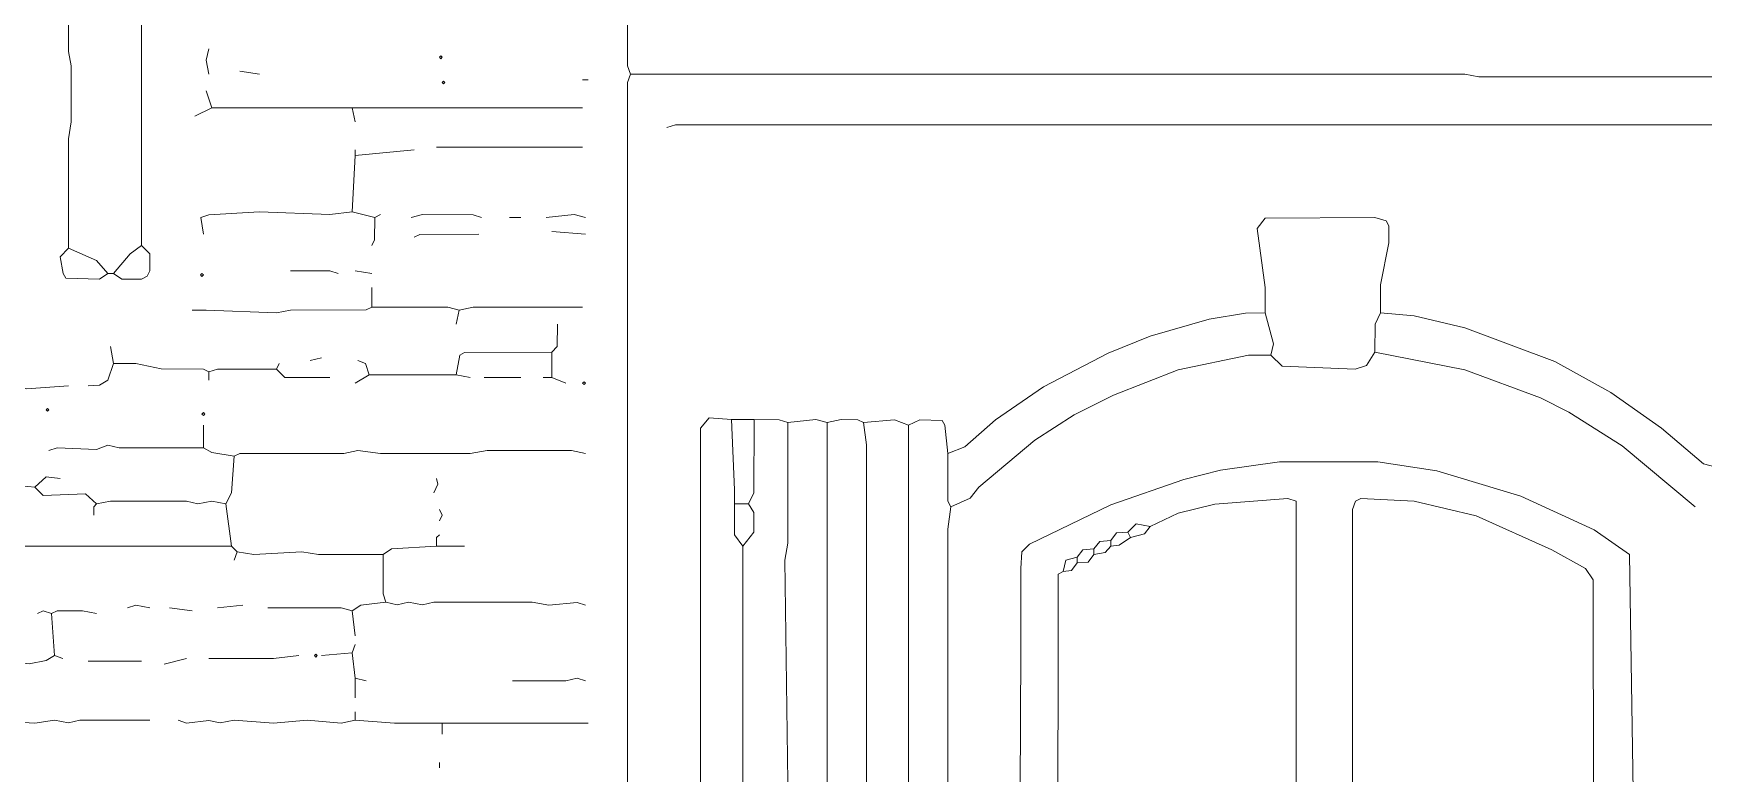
# Model space of a CAD drawing. Header units: millimetres. Extents: x 11 to 20000, y -4 to 8232.
# Drawn here: x 16439 to 18680, y 1885 to 2879 of the extents above; entities that cross this region are included whole.
import ezdxf

# ---------------------------------------------------------------- set-up
doc = ezdxf.new("R2010")
doc.units = ezdxf.units.MM
for name, color, linetype, lineweight, true_color in [('ARCHITECTURE', 7, 'Continuous', 13, 0x000000), ('MASONRY_AND_ARCH', 7, 'Continuous', 13, 0x000000), ('PLANTING', 7, 'Continuous', 13, 0x000000)]:
    doc.layers.add(name, color=color, linetype=linetype, lineweight=lineweight, true_color=true_color)

msp = doc.modelspace()

# ---------------------------------------------------------------- linework, layer by layer
at = {"layer": 'ARCHITECTURE', "color": 7, "lineweight": 13, "true_color": 0x000000}
for points in [[(17239.819, 1293.36256), (17236.0483, 1304.67477), (17236.0483, 1941.93088), (17236.0483, 1964.55532), (17236.0483, 2458.52161), (17236.0483, 2477.37557), (17236.05475, 2812.97161), (17239.819, 2824.28382)], [(18989.44005, 2752.63925), (18857.46606, 2752.64548), (18834.84163, 2756.41052), (17300.15271, 2756.4043), (17288.8405, 2752.63925)], [(18092.00792, 2503.77048), (18091.85871, 2537.70713), (18080.84898, 2616.89265), (18092.00792, 2630.77195), (18239.06674, 2631.96991), (18253.99265, 2627.14853), (18257.76527, 2620.65701), (18257.77081, 2598.03948), (18246.75407, 2541.47839), (18246.60633, 2503.77048)], [(17665.91063, 2315.23405), (17688.53507, 2323.83145), (17730.01697, 2360.33439), (17794.11765, 2404.67534), (17880.84276, 2449.93111), (17937.40385, 2472.40713), (18016.58937, 2495.1793), (18065.61086, 2503.62274), (18092.00792, 2503.77048)], [(18092.00792, 2503.77048), (18103.02319, 2462.29287), (18099.54751, 2447.20939)], [(18239.06674, 2450.98066), (18239.21312, 2488.68778), (18246.60633, 2503.77048)], [(18246.60633, 2503.77048), (18291.8552, 2499.85226), (18359.72851, 2483.86086), (18480.39027, 2438.47738), (18555.80882, 2397.14061), (18623.68213, 2349.02217), (18680.24321, 2301.20701), (18699.09502, 2296.38009)], [(17669.68326, 2243.58948), (17695.92975, 2255.05023), (17707.39661, 2269.83665), (17782.80543, 2333.03778), (17835.59389, 2366.97443), (17888.38801, 2393.36934), (17975.11312, 2427.29977), (18069.38348, 2447.06165), (18099.54751, 2447.20939)], [(18239.06674, 2450.98066), (18227.60396, 2433.18303), (18212.66968, 2428.36244), (18114.63235, 2432.28133), (18099.54751, 2447.20939)], [(18668.931, 2243.58948), (18570.88801, 2325.49672), (18499.24774, 2370.74559), (18461.53846, 2389.74038), (18359.72851, 2427.29977), (18239.06674, 2450.98066)], [(17334.08937, 1278.28054), (17330.32364, 1293.36256), (17330.32364, 1376.3207), (17334.08937, 1398.94514), (17334.08744, 2217.19457), (17334.08744, 2236.04853), (17334.08744, 2349.1707), (17345.40158, 2363.04921), (17375.56561, 2360.48292)], [(17375.56561, 2360.48292), (17405.72964, 2360.48292)], [(17375.56561, 2360.48292), (17379.33631, 2266.21391), (17379.33631, 2247.36075)], [(17405.72964, 2360.48292), (17405.57636, 2262.44344), (17398.19005, 2247.36075)], [(17405.72964, 2360.48292), (17439.66629, 2360.33518), (17450.97851, 2356.71165)], [(17447.21154, 1266.96833), (17447.42828, 1300.75724), (17451.281, 1308.59446), (17450.97443, 1787.33032), (17447.21154, 1809.95475), (17447.35792, 1858.9741), (17450.97443, 1874.05758), (17447.21154, 2171.9457), (17450.97443, 2194.57014), (17450.97851, 2356.71165)], [(17503.77262, 2356.71165), (17488.68778, 2360.48292), (17450.97851, 2356.71165)], [(17503.77262, 2356.71165), (17503.7767, 1564.85577), (17507.53959, 1542.23133), (17507.53552, 1414.02715), (17503.919, 1398.94514), (17503.7767, 1357.46606), (17510.10113, 1338.61143), (17500.01244, 1312.21719), (17504.96844, 1282.05792), (17511.31222, 1274.51075)], [(17503.77262, 2356.71165), (17522.62443, 2360.48292), (17545.24197, 2360.33518), (17552.78846, 2356.71165)], [(17613.12217, 2352.94118), (17594.27036, 2360.33439), (17552.78846, 2356.71165)], [(17560.33371, 1312.21719), (17556.56799, 1323.52941), (17556.55419, 2326.54627), (17552.78846, 2356.71165)], [(17665.91063, 2315.23405), (17661.98756, 2352.93428), (17658.21776, 2359.27873), (17628.20701, 2360.32828), (17613.12217, 2352.94118)], [(17613.12217, 2352.94118), (17613.11527, 1406.48473), (17609.49876, 1391.40271), (17609.34955, 1315.98699)], [(17665.91063, 2315.23405), (17666.05984, 2251.13812), (17669.68326, 2243.58948)], [(18578.43326, 1210.40724), (18585.96595, 1225.48925), (18585.97285, 1708.1448), (18585.97285, 1730.76923), (18585.97285, 1813.72455), (18585.97285, 1832.57919), (18580.99751, 2179.33891), (18533.18439, 2212.37455), (18435.1414, 2257.62342), (18322.01923, 2291.55939), (18242.83371, 2303.7741), (18110.85973, 2303.7741), (18031.67421, 2292.46188), (17982.65271, 2280.24095), (17884.61538, 2246.3112), (17775.26584, 2193.5138), (17765.14943, 2183.25792), (17763.9517, 2160.63348), (17763.9517, 2104.0724), (17763.9517, 2085.21844), (17763.9517, 2051.28179), (17760.1879, 1297.13518), (17763.95362, 1285.82296)], [(17379.33631, 2247.36075), (17398.19005, 2247.36075)], [(17390.65045, 2190.79966), (17379.33631, 2205.88235), (17379.33631, 2239.8121), (17379.33631, 2247.36075)], [(17390.65045, 2190.79966), (17405.57636, 2209.65283), (17405.57636, 2236.04853), (17398.19005, 2247.36075)], [(17669.68326, 2243.58948), (17665.919, 2213.4241), (17665.91063, 1312.21719)], [(18133.48416, 1251.88631), (18133.48416, 2205.88235), (18133.48416, 2239.819), (18133.48416, 2250.97658), (18122.16505, 2254.74706), (18024.13462, 2247.21222), (17975.11312, 2234.99208), (17937.40385, 2217.19457)], [(18533.18439, 1263.19853), (18532.12658, 2145.55079), (18521.8638, 2160.47885), (18476.6233, 2185.83744), (18374.81335, 2231.22783), (18291.8552, 2250.98348), (18220.20928, 2254.74706), (18212.82296, 2250.97658), (18208.90543, 2239.819), (18208.89299, 1319.75962), (18205.13009, 1297.13518), (18208.75068, 1278.28054), (18208.89299, 1214.17704), (18205.13009, 1199.09502)], [(17937.40385, 2217.19457), (17918.55894, 2220.81041), (17907.23982, 2209.65283)], [(17884.61538, 2198.34061), (17869.68111, 2197.13654), (17861.99095, 2187.02839)], [(17884.61538, 2198.34061), (17892.30554, 2208.44876), (17907.23982, 2209.65283)], [(17911.01244, 2202.11188), (17895.9276, 2191.856), (17884.61538, 2190.79966)], [(17884.61538, 2198.34061), (17884.61538, 2190.79966)], [(17911.01244, 2202.11188), (17907.23982, 2209.65283)], [(17937.40385, 2217.19457), (17929.71652, 2207.08032), (17911.01244, 2202.11188)], [(17390.65045, 1402.71493), (17390.65045, 2190.79966)], [(17820.51471, 2156.86301), (17824.43778, 2171.79106), (17839.36652, 2175.71618)], [(17861.99095, 2187.02839), (17847.05667, 2185.82432), (17839.36652, 2175.71618)], [(17861.99095, 2179.48744), (17854.44299, 2169.3793), (17839.36652, 2168.17523)], [(17839.36652, 2168.17523), (17839.36652, 2175.71618)], [(17861.99095, 2179.48744), (17877.06742, 2182.36312), (17884.61538, 2190.79966)], [(17861.99095, 2179.48744), (17861.99095, 2187.02839)], [(17820.51471, 2156.86301), (17814.1681, 2152.9371), (17812.96946, 1315.98699)], [(17820.51471, 2156.86301), (17831.81855, 2158.06708), (17839.36652, 2168.17523)]]:
    msp.add_lwpolyline(points, dxfattribs=at)
at = {"layer": 'MASONRY_AND_ARCH', "color": 7, "lineweight": 13, "true_color": 0x000000}
for points in [[(16489.44005, 3340.87455), (16489.43597, 3254.14808), (16485.67715, 3235.29412), (16485.81946, 3193.81572), (16489.43597, 3178.73303), (16489.29367, 3137.25464), (16485.67715, 3122.17195), (16485.67308, 2854.44921), (16489.29367, 2835.59604), (16489.44005, 2760.181), (16485.67715, 2737.55656), (16485.67308, 2590.49774)], [(16583.71041, 3227.75238), (16583.71041, 2594.26821)], [(16674.20814, 2858.22048), (16670.43552, 2843.13699), (16674.20814, 2824.28382)], [(16715.68439, 2828.0543), (16742.08145, 2824.28382)], [(17183.25792, 2816.74208), (17175.71833, 2816.74208)], [(16670.43552, 2801.65939), (16677.98077, 2779.03495)], [(16677.98077, 2779.03495), (16655.35633, 2767.72274)], [(16677.98077, 2779.03495), (16813.72738, 2779.03473), (16858.96787, 2779.03473), (16866.51584, 2779.03473)], [(16866.51584, 2779.03473), (16877.82805, 2779.03473), (17051.28394, 2779.03473), (17070.13575, 2779.03473), (17088.98756, 2779.03473), (17175.71833, 2779.03473)], [(16870.28846, 2760.181), (16866.51584, 2779.03473)], [(16866.51584, 2639.51708), (16870.28846, 2714.93213)], [(16870.28846, 2722.47387), (16870.28846, 2714.93213)], [(16949.47398, 2722.47387), (16870.28846, 2714.93213)], [(17175.71833, 2726.24434), (16979.63801, 2726.24434)], [(16666.66855, 2609.3517), (16663.26459, 2631.7552), (16674.20396, 2635.60158), (16742.08145, 2639.51708), (16836.35181, 2635.75283), (16866.51584, 2639.51708)], [(16866.51584, 2639.51708), (16896.67986, 2631.97613)], [(16892.9129, 2594.26821), (16896.53348, 2601.81686), (16896.67986, 2631.97613)], [(16904.22511, 2635.74661), (16896.67986, 2631.97613)], [(16945.70136, 2631.97613), (16960.7862, 2635.74661), (17028.6595, 2635.59887), (17039.97172, 2631.97613)], [(17092.76018, 2631.97613), (17077.67534, 2631.97613)], [(17126.69683, 2631.97613), (17164.40611, 2635.74661), (17179.48529, 2631.97613)], [(17036.1991, 2609.3517), (16957.02048, 2609.20396), (16949.47398, 2605.58043)], [(17179.48529, 2609.3517), (17134.23643, 2613.12217)], [(16485.67308, 2590.49774), (16474.35894, 2579.18552), (16478.28394, 2556.56799), (16482.05373, 2550.22353), (16527.14932, 2549.17398), (16538.46154, 2556.56109)], [(16485.67308, 2590.49774), (16523.3767, 2574.21086), (16538.46154, 2556.56109)], [(16546.00113, 2556.56109), (16557.31335, 2549.17398), (16583.71041, 2549.17398), (16591.09672, 2552.94525), (16594.86934, 2560.33156), (16594.86934, 2582.956), (16583.71041, 2594.26821)], [(16546.00113, 2556.56109), (16568.62557, 2582.956), (16583.71041, 2594.26821)], [(16546.00113, 2556.56109), (16538.46154, 2556.56109)], [(16847.66403, 2556.56109), (16836.35181, 2560.18382), (16783.55769, 2560.33156)], [(16870.28846, 2560.33156), (16892.9129, 2556.56109)], [(16892.9129, 2537.70713), (16892.9129, 2511.31222)], [(16892.9129, 2511.31222), (16885.36357, 2507.68948), (16783.55769, 2507.53552), (16764.70588, 2503.7767), (16670.43552, 2507.54152), (16651.58371, 2507.54152)], [(17009.80204, 2507.54174), (16994.72285, 2511.306), (16892.9129, 2511.31222)], [(17009.80204, 2507.54174), (17028.6595, 2511.306), (17175.71833, 2511.31222)], [(17009.80204, 2507.54174), (17006.03507, 2488.68778)], [(17141.78167, 2488.68778), (17141.62557, 2458.52851), (17134.23643, 2450.98066)], [(16542.23416, 2458.52161), (16546.00113, 2435.89717)], [(17134.23643, 2450.98066), (17017.35136, 2450.82602), (17011.00758, 2447.05475), (17006.03507, 2420.81448)], [(17134.23643, 2417.044), (17134.23643, 2450.98066)], [(16512.06448, 2405.73179), (16527.14932, 2406.78812), (16538.30826, 2413.42127), (16546.00113, 2435.89717)], [(16546.00113, 2435.89717), (16576.17081, 2435.74943), (16610.10747, 2428.50396), (16666.66018, 2428.20848), (16674.20814, 2424.58495)], [(16764.70588, 2428.35622), (16685.52036, 2428.20848), (16674.20814, 2424.58495)], [(16674.20814, 2424.58495), (16674.20814, 2413.27274)], [(16764.70588, 2428.35622), (16768.47851, 2435.89717)], [(16764.70588, 2428.35622), (16776.0181, 2417.19864), (16836.35181, 2417.044)], [(16809.95475, 2439.66844), (16825.03959, 2443.43891)], [(16889.14027, 2420.81448), (16884.17183, 2435.74253), (16874.05543, 2439.66844)], [(16214.17986, 2398.19005), (16300.90498, 2395.62364), (16315.98982, 2401.8121), (16357.46606, 2405.43552), (16368.77828, 2402.10826), (16414.02715, 2405.43552), (16429.11199, 2401.97364), (16485.67308, 2405.73179)], [(16889.14027, 2420.81448), (16870.28846, 2409.50226)], [(16889.14027, 2420.81448), (17006.03507, 2420.81448)], [(17024.88688, 2417.044), (17006.03507, 2420.81448)], [(17043.73869, 2417.044), (17092.76018, 2417.044)], [(17134.23643, 2417.044), (17122.92421, 2417.044)], [(17153.09389, 2409.50226), (17134.23643, 2417.044)], [(16666.66855, 2322.775), (16666.66855, 2352.94118)], [(16666.66855, 2322.775), (16553.54638, 2322.78122), (16538.46154, 2326.25), (16523.3767, 2320.20871), (16470.58824, 2322.76878), (16459.27602, 2319.00452)], [(16666.66855, 2322.775), (16677.98077, 2316.29038), (16708.1448, 2311.46278)], [(16708.1448, 2311.46278), (16704.21889, 2262.44344), (16696.83258, 2247.36075)], [(17179.48529, 2315.23405), (17160.63348, 2318.9983), (17047.51131, 2318.9983), (17024.88688, 2315.23405), (16904.22511, 2315.24027), (16874.05543, 2318.9983), (16855.20362, 2315.24027), (16715.69276, 2315.08631), (16708.1448, 2311.46278)], [(16142.53394, 2266.21391), (16150.0819, 2269.83744), (16236.8043, 2270.13292), (16251.88348, 2273.74943), (16304.6776, 2269.98518), (16353.69344, 2270.13292), (16365.00566, 2273.4595), (16383.86312, 2269.99208), (16402.71493, 2273.60102), (16440.42421, 2269.98518)], [(16474.36086, 2281.2974), (16455.50339, 2283.86369), (16440.42421, 2269.98518)], [(16523.3767, 2247.36075), (16508.29751, 2261.09084), (16451.7405, 2258.8276), (16440.42421, 2269.98518)], [(16979.63801, 2281.2974), (16981.16256, 2273.74943), (16975.86538, 2262.44344)], [(16523.3767, 2247.36075), (16519.60973, 2243.58948), (16519.60973, 2232.27726)], [(16523.3767, 2247.36075), (16542.23416, 2251.13122), (16644.04412, 2251.125), (16659.1233, 2247.51538), (16677.98077, 2250.97658), (16696.83258, 2247.36075)], [(16704.37217, 2190.79943), (16696.83258, 2247.36075)], [(16983.41063, 2239.819), (16987.1776, 2232.27726), (16983.41063, 2224.73631)], [(16979.63801, 2190.79966), (16979.63801, 2202.11188), (16983.41063, 2205.88235)], [(16704.37217, 2190.79943), (16689.29299, 2190.79943), (16538.46154, 2190.79943), (16512.06448, 2190.79943), (16493.21267, 2190.79943), (16368.77828, 2190.79943), (16353.69344, 2190.79943), (16282.05317, 2190.79943), (16229.26742, 2186.88066), (16221.71946, 2183.25792)], [(16704.37217, 2190.79943), (16711.91742, 2183.25792)], [(16711.91742, 2183.25792), (16708.1448, 2171.9457)], [(16907.99208, 2179.48744), (16821.26697, 2179.49367), (16798.64253, 2183.25792), (16734.54186, 2179.49367), (16711.91742, 2183.25792)], [(16907.99208, 2179.48744), (16919.3043, 2186.87376), (16979.63801, 2190.79966)], [(16907.99208, 2179.48744), (16908.14129, 2126.69683), (16911.76471, 2115.38462)], [(16979.63801, 2190.79966), (17017.34729, 2190.79966)], [(16595.02262, 2107.84287), (16576.17081, 2111.4595), (16564.8586, 2107.84287)], [(16651.58371, 2104.0724), (16621.41968, 2107.84287)], [(16685.52036, 2107.84287), (16719.45701, 2111.61414)], [(16866.51584, 2104.0724), (16851.431, 2107.83665), (16753.39367, 2107.84287)], [(16866.51584, 2104.0724), (16877.82805, 2111.4595), (16911.76471, 2115.38462)], [(16911.76471, 2115.38462), (16926.84955, 2111.91029), (16941.92873, 2115.37771), (16960.7862, 2111.91029), (16975.86538, 2115.37839), (17107.84502, 2115.37839), (17130.46946, 2111.61414), (17168.17308, 2115.08846), (17179.48529, 2111.61414)], [(16444.19118, 2100.30192), (16451.7405, 2103.91776), (16463.04864, 2100.30192)], [(16523.3767, 2100.30192), (16504.52489, 2104.0724), (16470.59514, 2103.92466), (16463.04864, 2100.30192)], [(16463.04864, 2100.30192), (16466.81561, 2043.74084)], [(16870.28846, 2070.13575), (16866.51584, 2104.0724)], [(16210.40724, 2024.88688), (16229.25905, 2032.42172), (16383.86312, 2032.43484), (16406.48756, 2036.1991), (16432.87896, 2032.72477), (16455.50339, 2037.25543), (16466.81561, 2043.74084)], [(16478.12783, 2039.96957), (16466.81561, 2043.74084)], [(16613.87443, 2032.42862), (16644.04412, 2039.96957)], [(16794.86991, 2043.74084), (16760.93326, 2039.97579), (16674.20814, 2039.96957)], [(16825.03959, 2043.74084), (16866.51584, 2047.51131)], [(16866.51584, 2047.51131), (16870.28846, 2058.82353)], [(16870.28846, 2013.57466), (16866.51584, 2047.51131)], [(16583.71041, 2036.1991), (16512.06448, 2036.1991)], [(16870.28846, 2013.57466), (16885.36765, 2009.80419)], [(16870.28846, 2013.57466), (16870.28846, 1987.17975)], [(17179.48529, 2009.80419), (17168.17308, 2013.56154), (17153.09389, 2009.95192), (17081.44796, 2009.80419)], [(16595.02262, 1957.01357), (16500.75226, 1957.00735), (16485.67308, 1953.39774), (16466.81561, 1957.00735), (16440.42421, 1953.24932), (16395.17534, 1955.81561), (16357.46606, 1949.47183)], [(16870.28846, 1957.01357), (16851.431, 1953.2431), (16806.18213, 1957.01357), (16760.93326, 1953.2431), (16708.1448, 1957.00667), (16689.29299, 1953.53925), (16674.20814, 1956.85894), (16644.04412, 1953.24932), (16632.7319, 1957.01357)], [(16870.28846, 1957.01357), (16870.28846, 1968.32579)], [(16870.28846, 1957.01357), (16923.07692, 1953.24287), (16934.38914, 1953.24287), (16979.63111, 1953.24287), (16987.1776, 1953.24287)], [(17183.25792, 1953.24287), (17171.9457, 1953.24287), (17055.0509, 1953.24287), (17039.97172, 1953.24287), (16994.72692, 1953.24287), (16987.1776, 1953.24287)], [(16987.1776, 1938.15962), (16987.1776, 1953.24287)], [(16983.41063, 1892.91075), (16983.41063, 1900.45249)]]:
    msp.add_lwpolyline(points, dxfattribs=at)
for points in [[(16983.40871, 2846.90803), (16985.29412, 2848.79333), (16987.17952, 2846.90803), (16985.29412, 2845.02262)], [(16987.17952, 2812.97138), (16989.06482, 2814.85667), (16990.95023, 2812.97138), (16989.06482, 2811.08597)], [(16662.89593, 2554.67568), (16664.78133, 2556.56109), (16666.66663, 2554.67568), (16664.78133, 2552.79038)], [(17175.7164, 2409.50226), (17177.60181, 2411.38767), (17179.48722, 2409.50226), (17177.60181, 2407.61686)], [(16455.50532, 2373.6802), (16457.39061, 2375.56561), (16459.27602, 2373.6802), (16457.39061, 2371.79491)], [(16664.78133, 2368.0241), (16666.66663, 2369.9095), (16668.55204, 2368.0241), (16666.66663, 2366.1388)], [(16815.61086, 2043.74061), (16817.49627, 2045.6259), (16819.38156, 2043.74061), (16817.49627, 2041.8552)]]:
    msp.add_lwpolyline(points, close=True, dxfattribs=at)
at = {"layer": 'PLANTING', "color": 7, "lineweight": 13, "true_color": 0x000000}
for points in [[(17239.819, 3012.82025), (17236.04638, 2993.96708), (17236.05475, 2835.59604), (17239.819, 2824.28382)], [(19061.08597, 2820.51256), (19046.00113, 2816.7483), (18947.9638, 2816.7483), (18929.11199, 2820.50633), (18378.58032, 2820.51878), (18359.72851, 2824.2836), (17239.819, 2824.28382)]]:
    msp.add_lwpolyline(points, dxfattribs=at)

doc.saveas('drawing.dxf')
